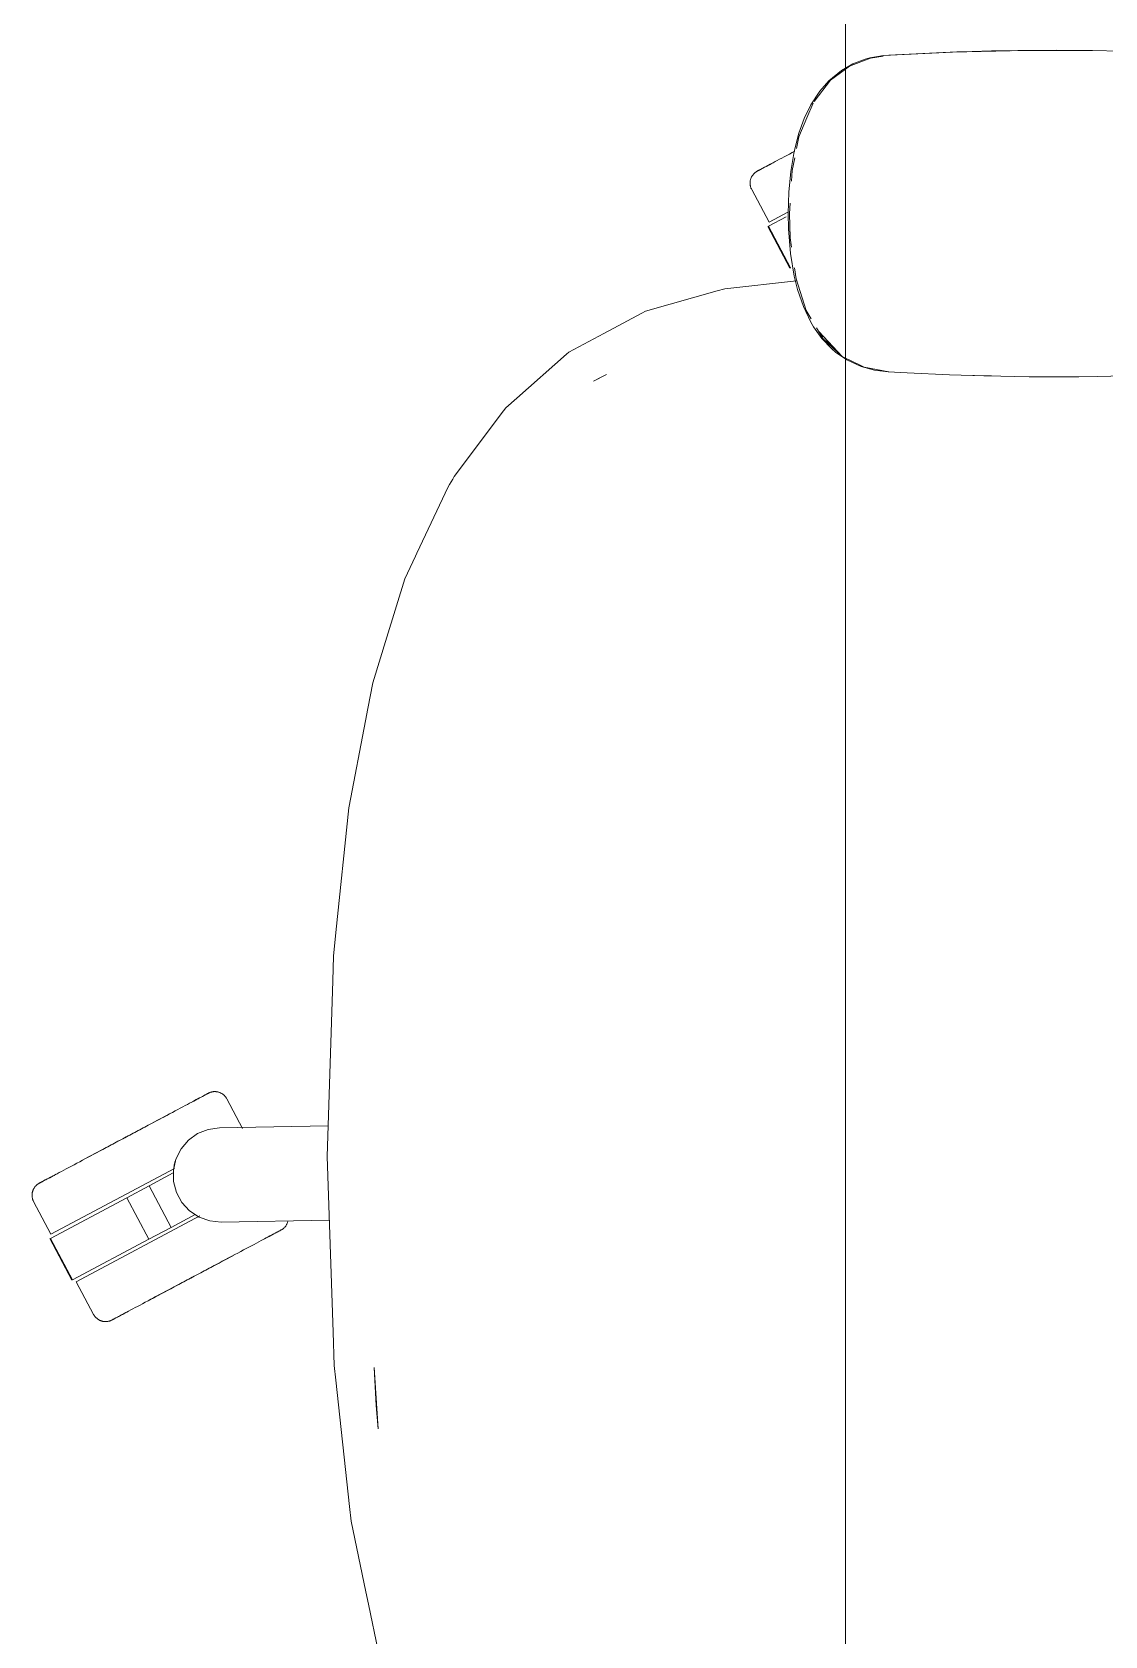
# Model space of a CAD drawing. Header units: millimetres. Extents: x 90978 to 295199, y -4084 to 97293.
# Drawn here: x 199755.3 to 200074.1, y 32614.6 to 33090.8 of the extents above; entities that cross this region are included whole.
import ezdxf

# ---------------------------------------------------------------- set-up
doc = ezdxf.new("R2010")
doc.units = ezdxf.units.MM
doc.header["$MEASUREMENT"] = 0
doc.layers.add('G-IMPT', color=8, linetype='CONTINUOUS', lineweight=9)
doc.layers.add('I-FURN', color=8, linetype='CONTINUOUS', lineweight=9)

msp = doc.modelspace()

# ---------------------------------------------------------------- linework, layer by layer
at = {"layer": 'G-IMPT'}
for p, q in [((199999.2, 33081.36), (199996.96, 33080.09)), ((200004.37, 33083.11), (199998.17, 33080.7)), ((199999.2, 33081.36), (200002.85, 33082.76)), ((200004.19, 33083.13), (200002.85, 33082.76)), ((200004.19, 33083.13), (200006.59, 33083.57)), ((200004.37, 33083.11), (200008.22, 33083.69)), ((200008.23, 33083.82), (200006.59, 33083.57)), ((200030.02, 33084.91), (200008.23, 33083.82)), ((200028.81, 33084.87), (200008.23, 33083.82)), ((200008.23, 33083.82), (200009.84, 33083.93)), ((200030.02, 33084.91), (200009.84, 33083.93)), ((200050.2, 33085.37), (200028.81, 33084.87)), ((200040.37, 33085.21), (200028.81, 33084.87)), ((200028.81, 33084.87), (200030.02, 33084.91)), ((200050.2, 33085.37), (200030.02, 33084.91)), ((200040.37, 33085.21), (200059.6, 33085.42)), ((200050.2, 33085.37), (200040.37, 33085.21)), ((200070.39, 33085.33), (200040.37, 33085.21)), ((200048.17, 33085.35), (200046.25, 33085.28)), ((200050.2, 33085.33), (200048.17, 33085.35)), ((200070.39, 33085.33), (200050.2, 33085.37)), ((200070.39, 33085.33), (200059.6, 33085.42)), ((200070.39, 33085.33), (200078.81, 33085.16)), ((199995.77, 33079.41), (199992.03, 33076.33)), ((199996.96, 33079.8), (199992.55, 33076.53)), ((199996.96, 33080.09), (199995.77, 33079.41)), ((199998.17, 33080.7), (199996.96, 33079.8)), ((199986.71, 33069.24), (199989.36, 33073.29)), ((199992.55, 33076.53), (199987.7, 33070.22)), ((199989.36, 33073.29), (199992.03, 33076.33)), ((199986.71, 33069.24), (199984.73, 33065.17)), ((199987.33, 33069.74), (199985.49, 33065.35)), ((199983.14, 33060.84), (199984.73, 33065.17)), ((199983.16, 33059.72), (199985.49, 33065.35)), ((199983.14, 33060.84), (199981.71, 33055.36)), ((199983.16, 33059.72), (199982.46, 33056.26)), ((199980.71, 33049.42), (199981.71, 33055.36)), ((199981.89, 33053.49), (199981.13, 33049.76)), ((199980.71, 33049.42), (199980.14, 33043.27)), ((199981.13, 33049.76), (199980.93, 33046.56)), ((199979.96, 33036.93), (199980.14, 33043.27)), ((199980.53, 33040.04), (199980.34, 33036.93)), ((199980.05, 33032.43), (199979.96, 33036.93)), ((199980.57, 33029.77), (199980.34, 33036.93)), ((199980.05, 33032.43), (199980.63, 33025.11)), ((199980.57, 33029.77), (199980.96, 33026.99)), ((199981.75, 33018.35), (199980.63, 33025.11)), ((199981.83, 33020.8), (199982.3, 33017.51)), ((199982.42, 33017), (199961.14, 33014.59)), ((199982.72, 33014.42), (199981.75, 33018.35)), ((199982.3, 33017.51), (199985.33, 33008.12)), ((199958.88, 33013.95), (199937.53, 33007.95)), ((199958.88, 33013.95), (199961.14, 33014.59)), ((199982.72, 33014.42), (199984.46, 33009.34)), ((199936.42, 33007.35), (199925.18, 33001.34)), ((199937.53, 33007.95), (199936.42, 33007.35)), ((199984.46, 33009.34), (199986.67, 33004.7)), ((199985.33, 33008.12), (199986.79, 33005.67)), ((199925.18, 33001.34), (199914.75, 32995.76)), ((199986.67, 33004.7), (199987.47, 33003.33)), ((199989.92, 32999.87), (199987.47, 33003.33)), ((199988.4, 33002.97), (199990.29, 32999.82)), ((199989.1, 33001.9), (199990.38, 33000.43)), ((199989.1, 33001.9), (199996, 32994.51)), ((199914.08, 32995.17), (199914.75, 32995.76)), ((199992.78, 32996.83), (199989.92, 32999.87)), ((199990.29, 32999.82), (199996, 32994.51)), ((199990.51, 33000.28), (199993.59, 32996.74)), ((199992.78, 32996.83), (199994.11, 32995.69)), ((199996, 32994.51), (199993.59, 32996.74)), ((199997.33, 32993.49), (199994.11, 32995.69)), ((199899.29, 32982.15), (199914.08, 32995.17)), ((199996.83, 32994.1), (199996, 32994.51)), ((199998.24, 32993.41), (199996.96, 32994.03)), ((199997.33, 32993.49), (200001.65, 32991.5)), ((199998.24, 32993.41), (200002.49, 32991.31)), ((200005.61, 32990.43), (200001.65, 32991.5)), ((200002.49, 32991.31), (200009.84, 32989.93)), ((199922.05, 32987.15), (199925.94, 32989.1)), ((199922.05, 32987.15), (199924.34, 32988.32)), ((199924.34, 32988.32), (199925.94, 32989.1)), ((200009.61, 32989.93), (200005.61, 32990.43)), ((200015.28, 32989.65), (200009.61, 32989.93)), ((200015.28, 32989.65), (200027.84, 32989.04)), ((200031.38, 32988.91), (200027.84, 32989.04)), ((200047.05, 32988.53), (200031.38, 32988.91)), ((200034.78, 32988.85), (200038.11, 32988.71)), ((200040.33, 32988.71), (200038.11, 32988.71)), ((200047.05, 32988.53), (200051.56, 32988.48)), ((200051.56, 32988.48), (200066.28, 32988.49)), ((200071.75, 32988.56), (200066.28, 32988.49)), ((200071.75, 32988.56), (200084.06, 32988.86)), ((199899.29, 32982.15), (199896.03, 32979.28)), ((199880.74, 32958.82), (199895.31, 32978.31)), ((199895.31, 32978.31), (199896.03, 32979.28)), ((199880.28, 32958.05), (199879.34, 32956.47)), ((199880.74, 32958.82), (199880.28, 32958.05)), ((199878.92, 32955.76), (199869.65, 32936.12)), ((199878.92, 32955.76), (199879.34, 32956.47)), ((199866.03, 32928.44), (199869.22, 32935.2)), ((199869.65, 32936.12), (199869.22, 32935.2)), ((199866.03, 32928.44), (199860.71, 32911.17)), ((199860.71, 32911.17), (199856.51, 32897.56)), ((199856.51, 32897.56), (199855.05, 32889.96)), ((199854.35, 32886.29), (199849.48, 32860.91)), ((199854.35, 32886.29), (199855.05, 32889.96)), ((199849.39, 32860.45), (199845.57, 32823.46)), ((199849.39, 32860.45), (199849.48, 32860.91)), ((199845.57, 32823.46), (199844.84, 32816.39)), ((199844.62, 32809.13), (199844.84, 32816.39)), ((199843, 32756.97), (199844.62, 32809.13)), ((199844.7, 32704.79), (199843, 32756.97)), ((199844.7, 32704.79), (199845.03, 32694.84)), ((199845.51, 32690.47), (199845.03, 32694.84)), ((199856.91, 32694.31), (199858.16, 32676.03)), ((199856.91, 32694.31), (199857.55, 32682.97)), ((199845.51, 32690.47), (199849.64, 32653.03)), ((199858.16, 32676.03), (199857.55, 32682.97)), ((199850.13, 32648.61), (199849.64, 32653.03)), ((199854.47, 32627.67), (199850.13, 32648.61)), ((199854.47, 32627.67), (199855.24, 32623.99)), ((199855.24, 32623.99), (199858.11, 32610.16))]:
    msp.add_line(p, q, dxfattribs=at)
at = {"layer": 'I-FURN'}
for p, q in [((199996.96, 32162.73), (199996.96, 33762.73)), ((199996.96, 33762.73), (199996.96, 32162.73)), ((199977.36, 33053.04), (199976.7, 33052.69)), ((199978.06, 33053.41), (199977.36, 33053.04)), ((199978.78, 33053.8), (199978.06, 33053.41)), ((199979.53, 33054.2), (199978.78, 33053.8)), ((199980.31, 33054.61), (199979.53, 33054.2)), ((199981.11, 33055.03), (199980.31, 33054.61)), ((199981.93, 33055.47), (199981.11, 33055.03)), ((199969.14, 33047.95), (199969.22, 33048.09)), ((199969.22, 33048.09), (199969.31, 33048.22)), ((199969.31, 33048.22), (199969.4, 33048.35)), ((199969.4, 33048.35), (199969.5, 33048.48)), ((199969.5, 33048.48), (199969.6, 33048.61)), ((199969.6, 33048.61), (199969.71, 33048.73)), ((199969.71, 33048.73), (199969.82, 33048.84)), ((199969.82, 33048.84), (199969.94, 33048.95)), ((199969.94, 33048.95), (199970.06, 33049.06)), ((199970.06, 33049.06), (199970.18, 33049.16)), ((199970.18, 33049.16), (199970.31, 33049.26)), ((199970.31, 33049.26), (199970.45, 33049.35)), ((199970.45, 33049.35), (199970.58, 33049.43)), ((199970.58, 33049.43), (199970.72, 33049.51)), ((199970.72, 33049.51), (199970.76, 33049.53)), ((199970.76, 33049.53), (199970.78, 33049.54)), ((199970.77, 33049.54), (199970.76, 33049.53)), ((199970.81, 33049.56), (199970.77, 33049.54)), ((199970.78, 33049.54), (199970.84, 33049.58)), ((199970.89, 33049.6), (199970.81, 33049.56)), ((199970.84, 33049.58), (199970.94, 33049.63)), ((199971.01, 33049.67), (199970.89, 33049.6)), ((199970.94, 33049.63), (199971.08, 33049.7)), ((199971.18, 33049.75), (199971.01, 33049.67)), ((199971.08, 33049.7), (199971.26, 33049.8)), ((199971.38, 33049.86), (199971.18, 33049.75)), ((199971.26, 33049.8), (199971.48, 33049.92)), ((199971.62, 33049.99), (199971.38, 33049.86)), ((199971.48, 33049.92), (199971.74, 33050.05)), ((199971.9, 33050.14), (199971.62, 33049.99)), ((199971.74, 33050.05), (199972.04, 33050.21)), ((199972.21, 33050.31), (199971.9, 33050.14)), ((199972.04, 33050.21), (199972.37, 33050.39)), ((199972.57, 33050.5), (199972.21, 33050.31)), ((199972.37, 33050.39), (199972.75, 33050.59)), ((199972.96, 33050.7), (199972.57, 33050.5)), ((199972.75, 33050.59), (199973.16, 33050.81)), ((199973.39, 33050.93), (199972.96, 33050.7)), ((199973.16, 33050.81), (199973.6, 33051.04)), ((199973.86, 33051.18), (199973.39, 33050.93)), ((199973.6, 33051.04), (199974.08, 33051.3)), ((199974.36, 33051.45), (199973.86, 33051.18)), ((199974.08, 33051.3), (199974.6, 33051.58)), ((199974.9, 33051.73), (199974.36, 33051.45)), ((199974.6, 33051.58), (199975.15, 33051.87)), ((199975.46, 33052.03), (199974.9, 33051.73)), ((199975.15, 33051.87), (199975.74, 33052.18)), ((199976.07, 33052.35), (199975.46, 33052.03)), ((199976.7, 33052.69), (199976.07, 33052.35)), ((199968.62, 33045.94), (199968.63, 33046.1)), ((199968.63, 33045.78), (199968.62, 33045.94)), ((199968.63, 33046.26), (199968.65, 33046.42)), ((199968.63, 33046.1), (199968.63, 33046.26)), ((199968.64, 33045.62), (199968.63, 33045.78)), ((199968.66, 33045.46), (199968.64, 33045.62)), ((199968.65, 33046.42), (199968.67, 33046.58)), ((199968.68, 33045.3), (199968.66, 33045.46)), ((199968.67, 33046.58), (199968.7, 33046.74)), ((199968.71, 33045.14), (199968.68, 33045.3)), ((199968.7, 33046.74), (199968.73, 33046.9)), ((199968.75, 33044.98), (199968.71, 33045.14)), ((199968.73, 33046.9), (199968.77, 33047.06)), ((199968.79, 33044.83), (199968.75, 33044.98)), ((199968.77, 33047.06), (199968.82, 33047.21)), ((199968.84, 33044.67), (199968.79, 33044.83)), ((199968.82, 33047.21), (199968.87, 33047.36)), ((199968.89, 33044.52), (199968.84, 33044.67)), ((199968.87, 33047.36), (199968.93, 33047.51)), ((199968.96, 33044.37), (199968.89, 33044.52)), ((199968.93, 33047.51), (199968.99, 33047.66)), ((199969.02, 33044.23), (199968.96, 33044.37)), ((199968.99, 33047.66), (199969.06, 33047.81)), ((199969.1, 33044.08), (199969.02, 33044.23)), ((199969.06, 33047.81), (199969.14, 33047.95)), ((199969.1, 33044.08), (199974.25, 33034.4)), ((199974.06, 33033.17), (199979.35, 33035.98)), ((199974.25, 33034.4), (199979.88, 33037.39)), ((199973.89, 33033.08), (199980.46, 33020.71)), ((199980.63, 33020.81), (199974.06, 33033.17)), ((199980.73, 33020.86), (199980.63, 33020.81)), ((199800.76, 32772.04), (199800.05, 32771.67)), ((199801.44, 32772.4), (199800.76, 32772.04)), ((199802.09, 32772.75), (199801.44, 32772.4)), ((199802.7, 32773.07), (199802.09, 32772.75)), ((199803.29, 32773.39), (199802.7, 32773.07)), ((199802.98, 32773.22), (199803.54, 32773.52)), ((199803.84, 32773.68), (199803.29, 32773.39)), ((199803.54, 32773.52), (199804.08, 32773.81)), ((199804.36, 32773.95), (199803.84, 32773.68)), ((199804.08, 32773.81), (199804.58, 32774.07)), ((199804.84, 32774.21), (199804.36, 32773.95)), ((199804.58, 32774.07), (199805.05, 32774.32)), ((199805.28, 32774.45), (199804.84, 32774.21)), ((199805.05, 32774.32), (199805.48, 32774.55)), ((199805.69, 32774.66), (199805.28, 32774.45)), ((199805.48, 32774.55), (199805.87, 32774.76)), ((199806.07, 32774.86), (199805.69, 32774.66)), ((199805.87, 32774.76), (199806.23, 32774.95)), ((199806.4, 32775.04), (199806.07, 32774.86)), ((199806.23, 32774.95), (199806.54, 32775.12)), ((199806.7, 32775.2), (199806.4, 32775.04)), ((199806.54, 32775.12), (199806.82, 32775.26)), ((199806.96, 32775.34), (199806.7, 32775.2)), ((199806.82, 32775.26), (199807.06, 32775.39)), ((199807.18, 32775.45), (199806.96, 32775.34)), ((199807.06, 32775.39), (199807.26, 32775.5)), ((199807.36, 32775.55), (199807.18, 32775.45)), ((199807.26, 32775.5), (199807.43, 32775.59)), ((199807.5, 32775.62), (199807.36, 32775.55)), ((199807.43, 32775.59), (199807.55, 32775.65)), ((199807.6, 32775.68), (199807.5, 32775.62)), ((199807.55, 32775.65), (199807.63, 32775.69)), ((199807.66, 32775.71), (199807.6, 32775.68)), ((199807.63, 32775.69), (199807.67, 32775.72)), ((199807.68, 32775.72), (199807.66, 32775.71)), ((199807.67, 32775.72), (199807.68, 32775.72)), ((199807.68, 32775.72), (199807.82, 32775.79)), ((199807.82, 32775.79), (199807.97, 32775.86)), ((199807.97, 32775.86), (199808.12, 32775.92)), ((199808.12, 32775.92), (199808.27, 32775.98)), ((199808.27, 32775.98), (199808.42, 32776.02)), ((199808.42, 32776.02), (199808.58, 32776.07)), ((199808.58, 32776.07), (199808.73, 32776.1)), ((199808.73, 32776.1), (199808.89, 32776.13)), ((199808.89, 32776.13), (199809.05, 32776.16)), ((199809.05, 32776.16), (199809.21, 32776.18)), ((199809.21, 32776.18), (199809.37, 32776.19)), ((199809.37, 32776.19), (199809.53, 32776.19)), ((199809.53, 32776.19), (199809.7, 32776.19)), ((199809.7, 32776.19), (199809.86, 32776.18)), ((199809.86, 32776.18), (199810.02, 32776.17)), ((199810.02, 32776.17), (199810.18, 32776.15)), ((199810.18, 32776.15), (199810.34, 32776.12)), ((199810.34, 32776.12), (199810.49, 32776.08)), ((199810.49, 32776.08), (199810.65, 32776.04)), ((199810.65, 32776.04), (199810.8, 32776)), ((199810.8, 32776), (199810.96, 32775.95)), ((199810.96, 32775.95), (199811.11, 32775.89)), ((199811.11, 32775.89), (199811.25, 32775.82)), ((199811.25, 32775.82), (199811.4, 32775.75)), ((199811.4, 32775.75), (199811.54, 32775.68)), ((199811.54, 32775.68), (199811.68, 32775.59)), ((199811.68, 32775.59), (199811.82, 32775.51)), ((199811.82, 32775.51), (199811.95, 32775.41)), ((199811.95, 32775.41), (199812.08, 32775.32)), ((199812.08, 32775.32), (199812.2, 32775.21)), ((199812.2, 32775.21), (199812.32, 32775.11)), ((199812.32, 32775.11), (199812.44, 32774.99)), ((199812.44, 32774.99), (199812.55, 32774.88)), ((199812.55, 32774.88), (199812.65, 32774.76)), ((199812.65, 32774.76), (199812.76, 32774.63)), ((199812.76, 32774.63), (199812.85, 32774.5)), ((199812.85, 32774.5), (199812.94, 32774.37)), ((199812.94, 32774.37), (199813.03, 32774.23)), ((199813.03, 32774.23), (199813.11, 32774.09)), ((199813.11, 32774.09), (199813.13, 32774.05)), ((199817.83, 32765.21), (199813.13, 32774.05)), ((199791.65, 32767.2), (199790.71, 32766.7)), ((199791.14, 32766.93), (199792.08, 32767.43)), ((199792.58, 32767.69), (199791.65, 32767.2)), ((199792.08, 32767.43), (199793, 32767.92)), ((199793.49, 32768.18), (199792.58, 32767.69)), ((199793, 32767.92), (199793.91, 32768.4)), ((199794.39, 32768.65), (199793.49, 32768.18)), ((199793.91, 32768.4), (199794.79, 32768.87)), ((199795.27, 32769.12), (199794.39, 32768.65)), ((199794.79, 32768.87), (199795.66, 32769.33)), ((199796.12, 32769.58), (199795.27, 32769.12)), ((199795.66, 32769.33), (199796.51, 32769.78)), ((199796.96, 32770.02), (199796.12, 32769.58)), ((199797.77, 32770.45), (199796.96, 32770.02)), ((199798.56, 32770.87), (199797.77, 32770.45)), ((199799.32, 32771.28), (199798.56, 32770.87)), ((199800.05, 32771.67), (199799.32, 32771.28)), ((199782.81, 32762.5), (199781.81, 32761.96)), ((199782.27, 32762.21), (199783.27, 32762.74)), ((199783.82, 32763.03), (199782.81, 32762.5)), ((199783.27, 32762.74), (199784.28, 32763.28)), ((199784.82, 32763.57), (199783.82, 32763.03)), ((199784.28, 32763.28), (199785.28, 32763.81)), ((199785.82, 32764.1), (199784.82, 32763.57)), ((199785.28, 32763.81), (199786.28, 32764.34)), ((199786.81, 32764.63), (199785.82, 32764.1)), ((199786.28, 32764.34), (199787.27, 32764.87)), ((199787.8, 32765.15), (199786.81, 32764.63)), ((199787.27, 32764.87), (199788.25, 32765.39)), ((199788.78, 32765.67), (199787.8, 32765.15)), ((199788.25, 32765.39), (199789.23, 32765.91)), ((199789.75, 32766.19), (199788.78, 32765.67)), ((199789.23, 32765.91), (199790.19, 32766.42)), ((199790.71, 32766.7), (199789.75, 32766.19)), ((199790.19, 32766.42), (199791.14, 32766.93)), ((199801.72, 32761.75), (199804.47, 32763.71)), ((199804.47, 32763.71), (199807.6, 32764.96)), ((199807.6, 32764.96), (199810.94, 32765.43)), ((199810.94, 32765.43), (199843.28, 32765.99)), ((199772.5, 32757.02), (199773.43, 32757.51)), ((199773.94, 32757.78), (199773, 32757.28)), ((199773.43, 32757.51), (199774.38, 32758.01)), ((199774.89, 32758.29), (199773.94, 32757.78)), ((199774.38, 32758.01), (199775.33, 32758.52)), ((199775.85, 32758.8), (199774.89, 32758.29)), ((199775.33, 32758.52), (199776.3, 32759.04)), ((199776.83, 32759.32), (199775.85, 32758.8)), ((199776.3, 32759.04), (199777.28, 32759.56)), ((199777.81, 32759.84), (199776.83, 32759.32)), ((199777.28, 32759.56), (199778.27, 32760.08)), ((199778.8, 32760.37), (199777.81, 32759.84)), ((199778.27, 32760.08), (199779.26, 32760.61)), ((199779.8, 32760.9), (199778.8, 32760.37)), ((199779.26, 32760.61), (199780.26, 32761.14)), ((199780.8, 32761.43), (199779.8, 32760.9)), ((199780.26, 32761.14), (199781.26, 32761.68)), ((199781.81, 32761.96), (199780.8, 32761.43)), ((199781.26, 32761.68), (199782.27, 32762.21)), ((199798.02, 32756.17), (199799.53, 32759.19)), ((199799.53, 32759.19), (199801.72, 32761.75)), ((199760.89, 32733.85), (199797.61, 32753.38)), ((199764.7, 32752.87), (199764, 32752.5)), ((199765.42, 32753.25), (199764.7, 32752.87)), ((199766.17, 32753.65), (199765.42, 32753.25)), ((199766.95, 32754.06), (199766.17, 32753.65)), ((199767.75, 32754.49), (199766.95, 32754.06)), ((199768.57, 32754.93), (199767.75, 32754.49)), ((199769.42, 32755.38), (199768.57, 32754.93)), ((199770.29, 32755.84), (199769.42, 32755.38)), ((199771.17, 32756.31), (199770.29, 32755.84)), ((199772.08, 32756.79), (199771.17, 32756.31)), ((199771.59, 32756.53), (199772.5, 32757.02)), ((199773, 32757.28), (199772.08, 32756.79)), ((199797.27, 32752.88), (199798.02, 32756.17)), ((199797.33, 32749.51), (199797.27, 32752.88)), ((199756.04, 32747.81), (199756.14, 32747.94)), ((199756.14, 32747.94), (199756.24, 32748.06)), ((199756.24, 32748.06), (199756.35, 32748.18)), ((199756.35, 32748.18), (199756.46, 32748.3)), ((199756.46, 32748.3), (199756.58, 32748.41)), ((199756.58, 32748.41), (199756.7, 32748.51)), ((199756.7, 32748.51), (199756.83, 32748.61)), ((199756.83, 32748.61), (199756.96, 32748.71)), ((199756.96, 32748.71), (199757.09, 32748.8)), ((199757.09, 32748.8), (199757.23, 32748.89)), ((199757.23, 32748.89), (199757.37, 32748.97)), ((199757.37, 32748.97), (199757.4, 32748.99)), ((199757.4, 32748.99), (199757.42, 32749)), ((199757.41, 32748.99), (199757.4, 32748.99)), ((199757.45, 32749.01), (199757.41, 32748.99)), ((199757.42, 32749), (199757.48, 32749.03)), ((199757.53, 32749.06), (199757.45, 32749.01)), ((199757.48, 32749.03), (199757.58, 32749.08)), ((199757.65, 32749.12), (199757.53, 32749.06)), ((199757.58, 32749.08), (199757.72, 32749.16)), ((199757.82, 32749.21), (199757.65, 32749.12)), ((199757.72, 32749.16), (199757.9, 32749.25)), ((199758.02, 32749.32), (199757.82, 32749.21)), ((199757.9, 32749.25), (199758.12, 32749.37)), ((199758.26, 32749.44), (199758.02, 32749.32)), ((199758.12, 32749.37), (199758.38, 32749.51)), ((199758.54, 32749.59), (199758.26, 32749.44)), ((199758.38, 32749.51), (199758.68, 32749.67)), ((199758.86, 32749.76), (199758.54, 32749.59)), ((199758.68, 32749.67), (199759.01, 32749.85)), ((199759.21, 32749.95), (199758.86, 32749.76)), ((199759.01, 32749.85), (199759.39, 32750.04)), ((199759.6, 32750.16), (199759.21, 32749.95)), ((199759.39, 32750.04), (199759.8, 32750.26)), ((199760.03, 32750.39), (199759.6, 32750.16)), ((199759.8, 32750.26), (199760.24, 32750.5)), ((199760.5, 32750.63), (199760.03, 32750.39)), ((199760.24, 32750.5), (199760.73, 32750.75)), ((199761, 32750.9), (199760.5, 32750.63)), ((199760.73, 32750.75), (199761.24, 32751.03)), ((199761.54, 32751.19), (199761, 32750.9)), ((199761.24, 32751.03), (199761.79, 32751.32)), ((199762.11, 32751.49), (199761.54, 32751.19)), ((199761.79, 32751.32), (199762.38, 32751.63)), ((199762.71, 32751.81), (199762.11, 32751.49)), ((199763.34, 32752.15), (199762.71, 32751.81)), ((199764, 32752.5), (199763.34, 32752.15)), ((199783.41, 32744.7), (199790.05, 32748.23)), ((199790.05, 32748.23), (199797.2, 32752.03)), ((199796.62, 32735.87), (199790.05, 32748.23)), ((199798.19, 32746.25), (199797.33, 32749.51)), ((199755.27, 32745.56), (199755.28, 32745.72)), ((199755.27, 32745.39), (199755.27, 32745.56)), ((199755.27, 32745.23), (199755.27, 32745.39)), ((199755.28, 32745.07), (199755.27, 32745.23)), ((199755.28, 32745.72), (199755.29, 32745.88)), ((199755.3, 32744.91), (199755.28, 32745.07)), ((199755.29, 32745.88), (199755.31, 32746.04)), ((199755.32, 32744.75), (199755.3, 32744.91)), ((199755.31, 32746.04), (199755.34, 32746.2)), ((199755.35, 32744.59), (199755.32, 32744.75)), ((199755.34, 32746.2), (199755.37, 32746.35)), ((199755.39, 32744.44), (199755.35, 32744.59)), ((199755.37, 32746.35), (199755.41, 32746.51)), ((199755.43, 32744.28), (199755.39, 32744.44)), ((199755.41, 32746.51), (199755.46, 32746.66)), ((199755.48, 32744.13), (199755.43, 32744.28)), ((199755.46, 32746.66), (199755.51, 32746.82)), ((199755.54, 32743.98), (199755.48, 32744.13)), ((199755.51, 32746.82), (199755.57, 32746.97)), ((199755.6, 32743.83), (199755.54, 32743.98)), ((199755.57, 32746.97), (199755.63, 32747.11)), ((199755.66, 32743.68), (199755.6, 32743.83)), ((199755.63, 32747.11), (199755.7, 32747.26)), ((199755.74, 32743.54), (199755.66, 32743.68)), ((199755.7, 32747.26), (199755.78, 32747.4)), ((199755.74, 32743.54), (199760.89, 32733.85)), ((199755.78, 32747.4), (199755.86, 32747.54)), ((199755.86, 32747.54), (199755.95, 32747.68)), ((199755.95, 32747.68), (199756.04, 32747.81)), ((199760.7, 32732.62), (199783.41, 32744.7)), ((199789.98, 32732.33), (199783.41, 32744.7)), ((199799.81, 32743.29), (199798.19, 32746.25)), ((199802.09, 32740.8), (199799.81, 32743.29)), ((199768.4, 32719.72), (199805.15, 32739.26)), ((199803.77, 32739.66), (199796.62, 32735.87)), ((199804.9, 32738.94), (199802.09, 32740.8)), ((199808.07, 32737.8), (199804.9, 32738.94)), ((199796.62, 32735.87), (199789.98, 32732.33)), ((199811.43, 32737.45), (199808.07, 32737.8)), ((199843.62, 32738.01), (199811.43, 32737.45)), ((199826.18, 32733.46), (199826.64, 32733.71)), ((199826.88, 32733.83), (199826.43, 32733.59)), ((199826.64, 32733.71), (199827.07, 32733.93)), ((199827.29, 32734.05), (199826.88, 32733.83)), ((199827.07, 32733.93), (199827.47, 32734.14)), ((199827.66, 32734.25), (199827.29, 32734.05)), ((199827.47, 32734.14), (199827.82, 32734.33)), ((199828, 32734.43), (199827.66, 32734.25)), ((199827.82, 32734.33), (199828.14, 32734.5)), ((199828.29, 32734.58), (199828, 32734.43)), ((199828.14, 32734.5), (199828.42, 32734.65)), ((199828.55, 32734.72), (199828.29, 32734.58)), ((199828.42, 32734.65), (199828.66, 32734.78)), ((199828.77, 32734.84), (199828.55, 32734.72)), ((199828.66, 32734.78), (199828.86, 32734.88)), ((199828.95, 32734.93), (199828.77, 32734.84)), ((199828.86, 32734.88), (199829.02, 32734.97)), ((199829.09, 32735.01), (199828.95, 32734.93)), ((199829.02, 32734.97), (199829.14, 32735.04)), ((199829.19, 32735.06), (199829.09, 32735.01)), ((199829.14, 32735.04), (199829.23, 32735.08)), ((199829.25, 32735.09), (199829.19, 32735.06)), ((199829.23, 32735.08), (199829.27, 32735.1)), ((199829.27, 32735.1), (199829.25, 32735.09)), ((199829.31, 32735.12), (199829.27, 32735.1)), ((199829.27, 32735.1), (199829.27, 32735.1)), ((199829.45, 32735.2), (199829.31, 32735.12)), ((199829.59, 32735.29), (199829.45, 32735.2)), ((199829.72, 32735.38), (199829.59, 32735.29)), ((199829.85, 32735.48), (199829.72, 32735.38)), ((199829.98, 32735.58), (199829.85, 32735.48)), ((199830.1, 32735.68), (199829.98, 32735.58)), ((199830.21, 32735.8), (199830.1, 32735.68)), ((199830.33, 32735.91), (199830.21, 32735.8)), ((199830.43, 32736.03), (199830.33, 32735.91)), ((199830.54, 32736.16), (199830.43, 32736.03)), ((199830.63, 32736.28), (199830.54, 32736.16)), ((199830.73, 32736.42), (199830.63, 32736.28)), ((199830.81, 32736.55), (199830.73, 32736.42)), ((199830.9, 32736.69), (199830.81, 32736.55)), ((199830.97, 32736.83), (199830.9, 32736.69)), ((199831.04, 32736.98), (199830.97, 32736.83)), ((199831.11, 32737.13), (199831.04, 32736.98)), ((199831.17, 32737.28), (199831.11, 32737.13)), ((199831.22, 32737.43), (199831.17, 32737.28)), ((199831.26, 32737.58), (199831.22, 32737.43)), ((199831.3, 32737.74), (199831.26, 32737.58)), ((199760.53, 32732.53), (199767.1, 32720.17)), ((199767.28, 32720.26), (199760.7, 32732.62)), ((199789.98, 32732.33), (199767.28, 32720.26)), ((199817.26, 32728.72), (199818.11, 32729.17)), ((199818.11, 32729.17), (199818.93, 32729.6)), ((199818.93, 32729.6), (199819.73, 32730.03)), ((199819.73, 32730.03), (199820.51, 32730.44)), ((199820.51, 32730.44), (199821.26, 32730.84)), ((199821.26, 32730.84), (199821.98, 32731.23)), ((199821.98, 32731.23), (199822.67, 32731.59)), ((199822.67, 32731.59), (199823.34, 32731.95)), ((199823.34, 32731.95), (199823.97, 32732.28)), ((199823.97, 32732.28), (199824.57, 32732.6)), ((199824.88, 32732.77), (199824.3, 32732.46)), ((199824.57, 32732.6), (199825.14, 32732.91)), ((199825.43, 32733.06), (199824.88, 32732.77)), ((199825.14, 32732.91), (199825.68, 32733.19)), ((199825.95, 32733.34), (199825.43, 32733.06)), ((199825.68, 32733.19), (199826.18, 32733.46)), ((199826.43, 32733.59), (199825.95, 32733.34)), ((199807.87, 32723.73), (199808.86, 32724.25)), ((199809.4, 32724.53), (199808.41, 32724.01)), ((199808.86, 32724.25), (199809.85, 32724.78)), ((199810.37, 32725.06), (199809.4, 32724.53)), ((199809.85, 32724.78), (199810.82, 32725.29)), ((199811.34, 32725.57), (199810.37, 32725.06)), ((199810.82, 32725.29), (199811.79, 32725.81)), ((199812.3, 32726.08), (199811.34, 32725.57)), ((199811.79, 32725.81), (199812.74, 32726.31)), ((199813.24, 32726.58), (199812.3, 32726.08)), ((199812.74, 32726.31), (199813.67, 32726.81)), ((199814.17, 32727.08), (199813.24, 32726.58)), ((199813.67, 32726.81), (199814.6, 32727.3)), ((199815.09, 32727.56), (199814.17, 32727.08)), ((199814.6, 32727.3), (199815.5, 32727.78)), ((199815.5, 32727.78), (199816.39, 32728.25)), ((199816.39, 32728.25), (199817.26, 32728.72)), ((199768.4, 32719.72), (199773.55, 32710.04)), ((199798.88, 32718.94), (199799.86, 32719.47)), ((199800.4, 32719.75), (199799.41, 32719.22)), ((199799.86, 32719.47), (199800.86, 32720)), ((199801.4, 32720.28), (199800.4, 32719.75)), ((199800.86, 32720), (199801.86, 32720.53)), ((199802.4, 32720.81), (199801.4, 32720.28)), ((199801.86, 32720.53), (199802.86, 32721.06)), ((199803.4, 32721.35), (199802.4, 32720.81)), ((199802.86, 32721.06), (199803.86, 32721.59)), ((199804.41, 32721.88), (199803.4, 32721.35)), ((199803.86, 32721.59), (199804.87, 32722.13)), ((199805.41, 32722.42), (199804.41, 32721.88)), ((199804.87, 32722.13), (199805.87, 32722.66)), ((199806.42, 32722.95), (199805.41, 32722.42)), ((199805.87, 32722.66), (199806.88, 32723.2)), ((199807.41, 32723.48), (199806.42, 32722.95)), ((199806.88, 32723.2), (199807.87, 32723.73)), ((199808.41, 32724.01), (199807.41, 32723.48)), ((199791.01, 32714.76), (199790.17, 32714.31)), ((199790.55, 32714.52), (199791.41, 32714.97)), ((199791.88, 32715.22), (199791.01, 32714.76)), ((199791.41, 32714.97), (199792.29, 32715.44)), ((199792.77, 32715.69), (199791.88, 32715.22)), ((199792.29, 32715.44), (199793.18, 32715.92)), ((199793.68, 32716.18), (199792.77, 32715.69)), ((199793.18, 32715.92), (199794.1, 32716.4)), ((199794.6, 32716.67), (199793.68, 32716.18)), ((199794.1, 32716.4), (199795.03, 32716.9)), ((199795.54, 32717.17), (199794.6, 32716.67)), ((199795.03, 32716.9), (199795.97, 32717.4)), ((199796.49, 32717.67), (199795.54, 32717.17)), ((199795.97, 32717.4), (199796.93, 32717.91)), ((199797.45, 32718.18), (199796.49, 32717.67)), ((199796.93, 32717.91), (199797.9, 32718.42)), ((199798.43, 32718.7), (199797.45, 32718.18)), ((199797.9, 32718.42), (199798.88, 32718.94)), ((199799.41, 32719.22), (199798.43, 32718.7)), ((199773.57, 32710), (199773.55, 32710.04)), ((199773.65, 32709.86), (199773.57, 32710)), ((199773.73, 32709.72), (199773.65, 32709.86)), ((199781.39, 32709.65), (199781.84, 32709.88)), ((199782.1, 32710.02), (199781.63, 32709.77)), ((199781.84, 32709.88), (199782.32, 32710.14)), ((199782.6, 32710.29), (199782.1, 32710.02)), ((199782.32, 32710.14), (199782.84, 32710.41)), ((199783.13, 32710.57), (199782.6, 32710.29)), ((199782.84, 32710.41), (199783.39, 32710.71)), ((199783.7, 32710.87), (199783.13, 32710.57)), ((199783.39, 32710.71), (199783.97, 32711.02)), ((199783.97, 32711.02), (199784.59, 32711.35)), ((199784.59, 32711.35), (199785.24, 32711.69)), ((199785.24, 32711.69), (199785.92, 32712.05)), ((199785.92, 32712.05), (199786.62, 32712.43)), ((199786.62, 32712.43), (199787.36, 32712.82)), ((199787.36, 32712.82), (199788.12, 32713.22)), ((199788.12, 32713.22), (199788.91, 32713.64)), ((199788.91, 32713.64), (199789.72, 32714.07)), ((199789.72, 32714.07), (199790.55, 32714.52)), ((199773.83, 32709.59), (199773.73, 32709.72)), ((199773.92, 32709.46), (199773.83, 32709.59)), ((199774.02, 32709.34), (199773.92, 32709.46)), ((199774.13, 32709.22), (199774.02, 32709.34)), ((199774.24, 32709.1), (199774.13, 32709.22)), ((199774.36, 32708.99), (199774.24, 32709.1)), ((199774.48, 32708.88), (199774.36, 32708.99)), ((199774.6, 32708.78), (199774.48, 32708.88)), ((199774.73, 32708.68), (199774.6, 32708.78)), ((199774.86, 32708.59), (199774.73, 32708.68)), ((199775, 32708.5), (199774.86, 32708.59)), ((199775.13, 32708.42), (199775, 32708.5)), ((199775.28, 32708.34), (199775.13, 32708.42)), ((199775.42, 32708.27), (199775.28, 32708.34)), ((199775.57, 32708.21), (199775.42, 32708.27)), ((199775.72, 32708.15), (199775.57, 32708.21)), ((199775.87, 32708.09), (199775.72, 32708.15)), ((199776.03, 32708.05), (199775.87, 32708.09)), ((199776.18, 32708.01), (199776.03, 32708.05)), ((199776.34, 32707.97), (199776.18, 32708.01)), ((199776.5, 32707.95), (199776.34, 32707.97)), ((199776.66, 32707.93), (199776.5, 32707.95)), ((199776.82, 32707.91), (199776.66, 32707.93)), ((199776.98, 32707.9), (199776.82, 32707.91)), ((199777.14, 32707.9), (199776.98, 32707.9)), ((199777.3, 32707.91), (199777.14, 32707.9)), ((199777.46, 32707.92), (199777.3, 32707.91)), ((199777.62, 32707.93), (199777.46, 32707.92)), ((199777.78, 32707.96), (199777.62, 32707.93)), ((199777.94, 32707.99), (199777.78, 32707.96)), ((199778.1, 32708.02), (199777.94, 32707.99)), ((199778.25, 32708.07), (199778.1, 32708.02)), ((199778.41, 32708.12), (199778.25, 32708.07)), ((199778.56, 32708.17), (199778.41, 32708.12)), ((199778.71, 32708.23), (199778.56, 32708.17)), ((199778.86, 32708.3), (199778.71, 32708.23)), ((199779, 32708.37), (199778.86, 32708.3)), ((199779.05, 32708.4), (199779, 32708.38)), ((199779, 32708.38), (199779, 32708.37)), ((199779, 32708.37), (199779.02, 32708.38)), ((199779.02, 32708.38), (199779.08, 32708.42)), ((199779.13, 32708.44), (199779.05, 32708.4)), ((199779.08, 32708.42), (199779.18, 32708.47)), ((199779.25, 32708.51), (199779.13, 32708.44)), ((199779.18, 32708.47), (199779.32, 32708.54)), ((199779.41, 32708.59), (199779.25, 32708.51)), ((199779.32, 32708.54), (199779.5, 32708.64)), ((199779.61, 32708.7), (199779.41, 32708.59)), ((199779.5, 32708.64), (199779.72, 32708.76)), ((199779.85, 32708.83), (199779.61, 32708.7)), ((199779.72, 32708.76), (199779.98, 32708.89)), ((199780.13, 32708.98), (199779.85, 32708.83)), ((199779.98, 32708.89), (199780.28, 32709.05)), ((199780.45, 32709.14), (199780.13, 32708.98)), ((199780.28, 32709.05), (199780.61, 32709.23)), ((199780.81, 32709.33), (199780.45, 32709.14)), ((199780.61, 32709.23), (199780.98, 32709.43)), ((199781.2, 32709.54), (199780.81, 32709.33)), ((199780.98, 32709.43), (199781.39, 32709.65)), ((199781.63, 32709.77), (199781.2, 32709.54))]:
    msp.add_line(p, q, dxfattribs=at)
msp.add_arc((199811, 32751.44), 13.81, 162.664, 167.6527, dxfattribs=at)
msp.add_open_spline([(199797.39, 32753.8), (199797.46, 32754.23), (199797.56, 32754.66), (199797.68, 32755.07)], degree=3, dxfattribs=at)

doc.saveas('drawing.dxf')
